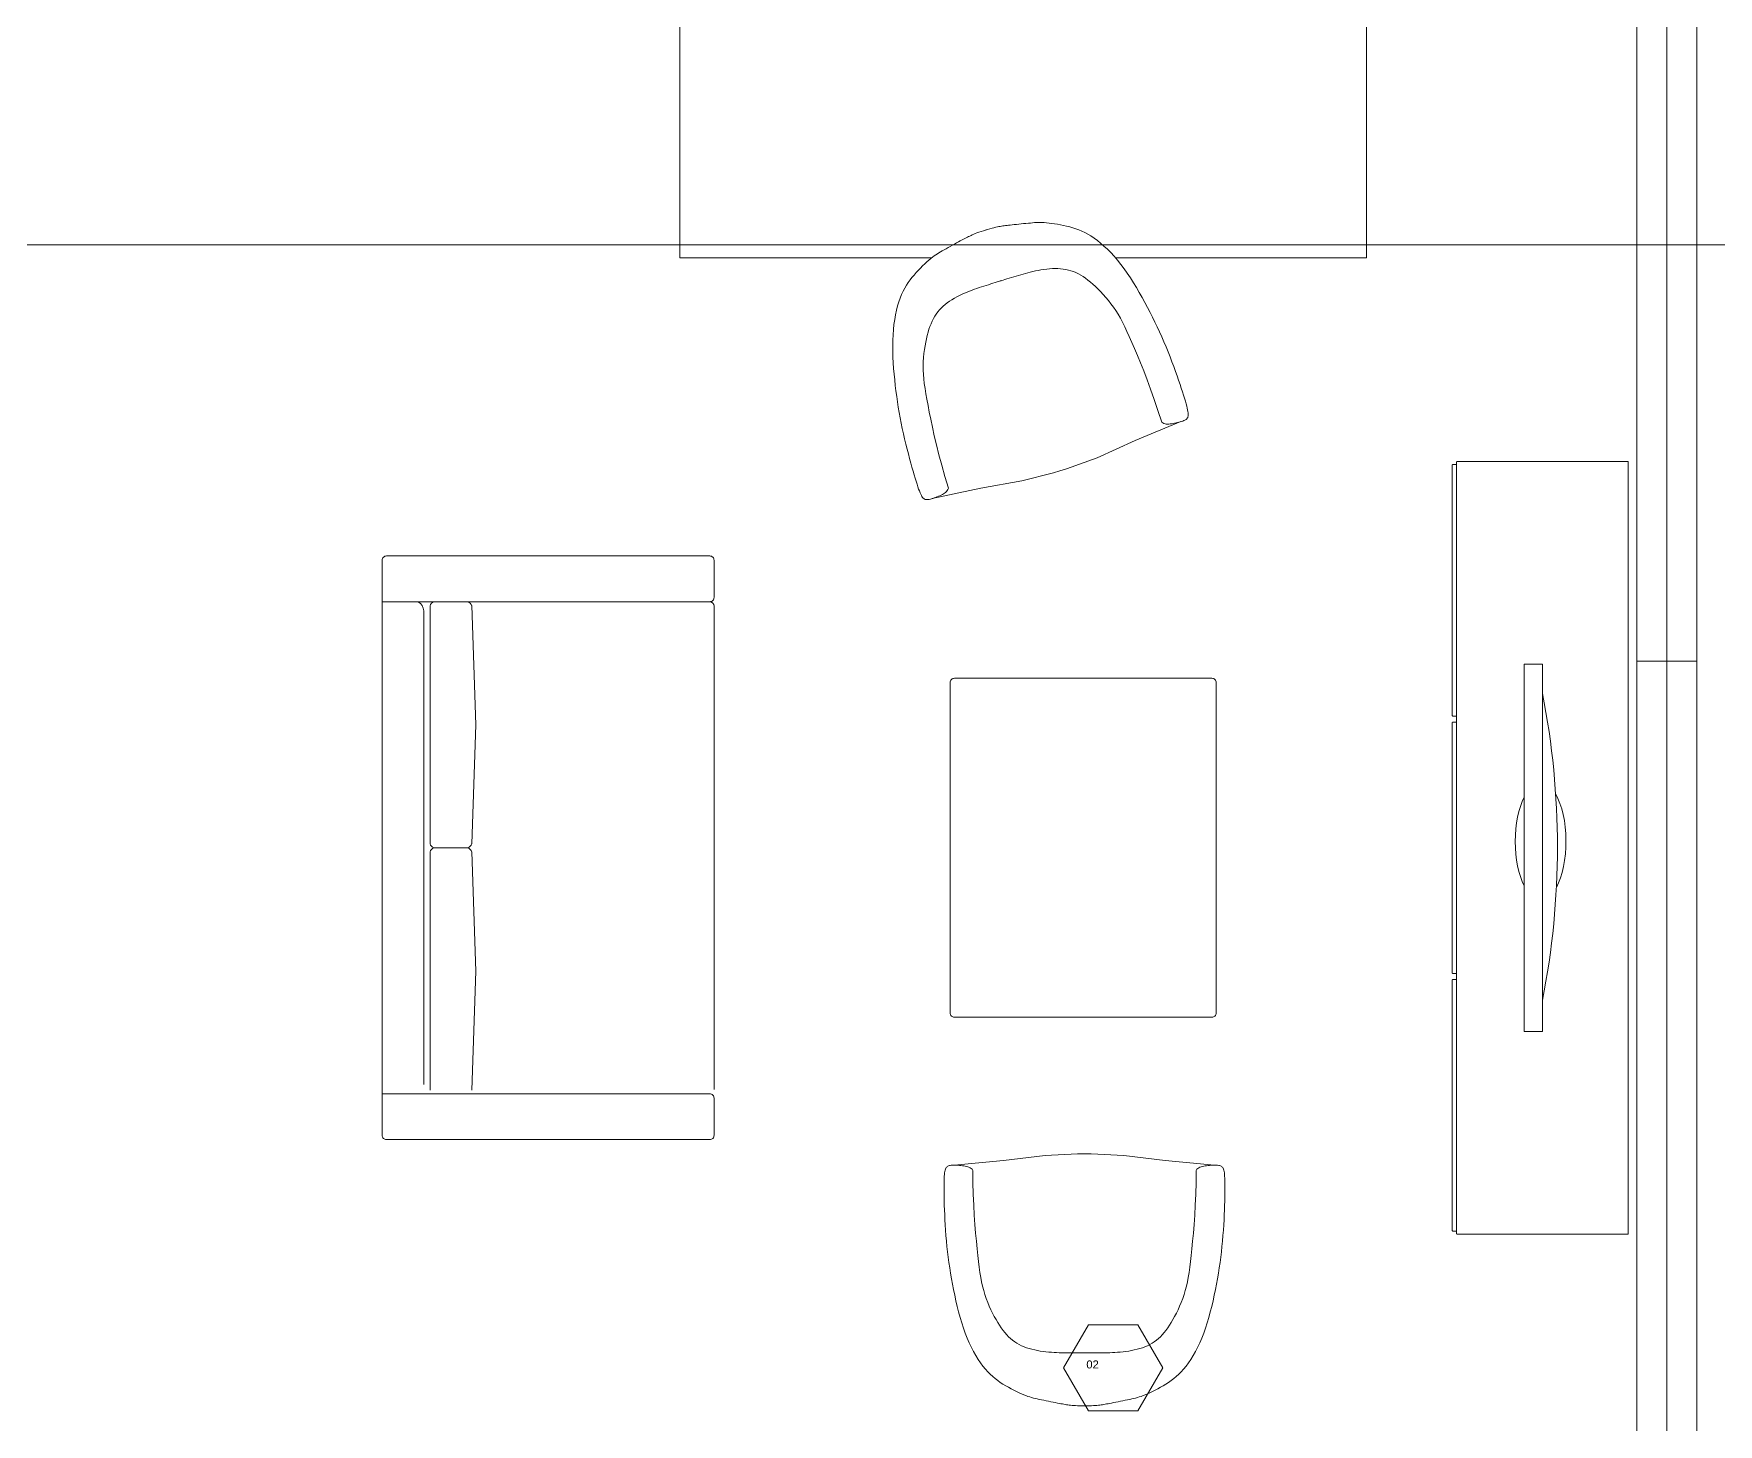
# Model space of a CAD drawing. Header units: centimetres. Extents: x -16179 to 12840, y -10704 to 3856.
# Drawn here: x 1014.7 to 1407.2, y -8643.9 to -8319.9 of the extents above; entities that cross this region are included whole.
import ezdxf

# ---------------------------------------------------------------- set-up
doc = ezdxf.new("R2010")
doc.units = ezdxf.units.CM
doc.header["$MEASUREMENT"] = 0
for name, color, linetype, lineweight in [('AA - linee quote_Num_Penna__3_Num_Penna__3_Num_Penna__3_Num_Penna__3_Num_Penna__3_Num_Penna__3_Num_Penna__3_Num_Penna__3_Num_Penna__3_Num_Penna__3', 3, 'Continuous', 18), ('AA - pareti sezionate_Num_Penna__7_Num_Penna__7_Num_Penna__7_Num_Penna__7_Num_Penna__7_Num_Penna__7_Num_Penna__7_Num_Penna__7_Num_Penna__7_Num_Penna__7', 7, 'Continuous', 18), ('AA- arredo_Num_Penna__251_Num_Penna__251_Num_Penna__251_Num_Penna__251_Num_Penna__251_Num_Penna__251_Num_Penna__251_Num_Penna__251_Num_Penna__251_Num_Penna__251', 251, 'Continuous', 18), ('AA- arredo_Num_Penna__252_Num_Penna__252_Num_Penna__252_Num_Penna__252_Num_Penna__252_Num_Penna__252_Num_Penna__252_Num_Penna__252_Num_Penna__252_Num_Penna__252', 252, 'Continuous', 18), ('AA- arredo_Num_Penna__7_Num_Penna__7_Num_Penna__7_Num_Penna__7_Num_Penna__7_Num_Penna__7_Num_Penna__7_Num_Penna__7_Num_Penna__7_Num_Penna__7', 7, 'Continuous', 18), ('AA- arredo_Num_Penna__8_Num_Penna__8_Num_Penna__8_Num_Penna__8_Num_Penna__8_Num_Penna__8_Num_Penna__8_Num_Penna__8_Num_Penna__8_Num_Penna__8', 8, 'Continuous', 18)]:
    doc.layers.add(name, color=color, linetype=linetype, lineweight=lineweight)
doc.styles.add('GENERATED_STYLE_1', font='Arial.ttf')

msp = doc.modelspace()

# ---------------------------------------------------------------- linework, layer by layer
at = {"layer": 'AA - linee quote_Num_Penna__3_Num_Penna__3_Num_Penna__3_Num_Penna__3_Num_Penna__3_Num_Penna__3_Num_Penna__3_Num_Penna__3_Num_Penna__3_Num_Penna__3', "color": 3, "linetype": 'Continuous', "lineweight": 18}
for p, q in [((1395.19, -8831.08), (1395.19, -7584.08)), ((325.19, -8369.08), (1572.19, -8369.08))]:
    msp.add_line(p, q, dxfattribs=at)
at = {"layer": 'AA - linee quote_Num_Penna__3_Num_Penna__3_Num_Penna__3_Num_Penna__3_Num_Penna__3_Num_Penna__3_Num_Penna__3_Num_Penna__3_Num_Penna__3_Num_Penna__3', "color": 3, "linetype": 'Continuous', "lineweight": 18, "flags": 128}
msp.add_lwpolyline([(1277.74, -8630.75), (1271.96, -8620.75), (1260.42, -8620.75), (1254.64, -8630.75), (1260.42, -8640.75), (1271.96, -8640.75)], close=True, dxfattribs=at)
at = {"layer": 'AA - pareti sezionate_Num_Penna__7_Num_Penna__7_Num_Penna__7_Num_Penna__7_Num_Penna__7_Num_Penna__7_Num_Penna__7_Num_Penna__7_Num_Penna__7_Num_Penna__7', "color": 7, "linetype": 'Continuous', "lineweight": 18}
for p, q in [((1388.19, -8647.08), (1388.19, -8286.08)), ((1402.19, -8466.08), (1388.19, -8466.08))]:
    msp.add_line(p, q, dxfattribs=at)
at = {"layer": 'AA - pareti sezionate_Num_Penna__7_Num_Penna__7_Num_Penna__7_Num_Penna__7_Num_Penna__7_Num_Penna__7_Num_Penna__7_Num_Penna__7_Num_Penna__7_Num_Penna__7', "color": 7, "linetype": 'Continuous', "lineweight": 18, "flags": 128}
msp.add_lwpolyline([(1402.19, -8286.08), (1402.19, -8661.08), (1306.19, -8661.08), (1306.19, -8647.08), (1388.19, -8647.08)], dxfattribs=at)
at = {"layer": 'AA- arredo_Num_Penna__251_Num_Penna__251_Num_Penna__251_Num_Penna__251_Num_Penna__251_Num_Penna__251_Num_Penna__251_Num_Penna__251_Num_Penna__251_Num_Penna__251', "color": 251, "linetype": 'Continuous', "lineweight": 18}
for p, q in [((1345.2, -8420.35), (1345.19, -8420.35)), ((1345.19, -8420.35), (1345.19, -8420.35)), ((1345.19, -8420.35), (1345.19, -8420.36)), ((1345.19, -8420.36), (1345.19, -8420.36)), ((1345.19, -8420.36), (1345.19, -8420.37)), ((1345.19, -8420.37), (1345.19, -8420.37)), ((1345.19, -8420.37), (1345.19, -8420.37)), ((1345.19, -8420.37), (1345.19, -8420.38)), ((1345.19, -8420.38), (1345.19, -8420.38)), ((1345.19, -8420.38), (1345.19, -8478.78)), ((1345.21, -8420.33), (1345.2, -8420.33)), ((1345.2, -8420.33), (1345.2, -8420.33)), ((1345.2, -8420.33), (1345.2, -8420.34)), ((1345.2, -8420.34), (1345.2, -8420.34)), ((1345.2, -8420.34), (1345.2, -8420.34)), ((1345.2, -8420.34), (1345.2, -8420.35)), ((1345.22, -8420.31), (1345.21, -8420.32)), ((1345.21, -8420.32), (1345.21, -8420.32)), ((1345.21, -8420.32), (1345.21, -8420.32)), ((1345.21, -8420.32), (1345.21, -8420.33)), ((1345.23, -8420.3), (1345.22, -8420.3)), ((1345.22, -8420.3), (1345.22, -8420.31)), ((1345.22, -8420.31), (1345.22, -8420.31)), ((1345.22, -8420.31), (1345.22, -8420.31)), ((1345.24, -8420.29), (1345.23, -8420.3)), ((1345.23, -8420.3), (1345.23, -8420.3)), ((1345.23, -8420.3), (1345.23, -8420.3)), ((1345.25, -8420.29), (1345.24, -8420.29)), ((1345.24, -8420.29), (1345.24, -8420.29)), ((1345.24, -8420.29), (1345.24, -8420.29)), ((1345.26, -8420.28), (1345.25, -8420.29)), ((1345.25, -8420.29), (1345.25, -8420.29)), ((1345.25, -8420.29), (1345.25, -8420.29)), ((1345.27, -8420.28), (1345.26, -8420.28)), ((1345.26, -8420.28), (1345.26, -8420.28)), ((1345.28, -8420.28), (1345.27, -8420.28)), ((1345.27, -8420.28), (1345.27, -8420.28)), ((1345.27, -8420.28), (1345.27, -8420.28)), ((1345.29, -8420.28), (1345.28, -8420.28)), ((1345.28, -8420.28), (1345.28, -8420.28)), ((1345.29, -8420.28), (1345.29, -8420.28)), ((1346.09, -8420.28), (1345.29, -8420.28)), ((1346.1, -8420.28), (1346.09, -8420.28)), ((1346.09, -8420.28), (1346.09, -8420.28)), ((1346.11, -8420.28), (1346.1, -8420.28)), ((1346.1, -8420.28), (1346.1, -8420.28)), ((1346.1, -8420.28), (1346.1, -8420.28)), ((1346.12, -8420.28), (1346.11, -8420.28)), ((1346.11, -8420.28), (1346.11, -8420.28)), ((1346.11, -8420.28), (1346.11, -8420.28)), ((1346.13, -8420.29), (1346.12, -8420.28)), ((1346.12, -8420.28), (1346.12, -8420.28)), ((1346.14, -8420.29), (1346.13, -8420.29)), ((1346.13, -8420.29), (1346.13, -8420.29)), ((1346.13, -8420.29), (1346.13, -8420.29)), ((1346.14, -8420.3), (1346.14, -8420.29)), ((1346.14, -8420.29), (1346.14, -8420.29)), ((1346.15, -8420.3), (1346.14, -8420.3)), ((1346.16, -8420.3), (1346.15, -8420.3)), ((1346.15, -8420.3), (1346.15, -8420.3)), ((1346.15, -8420.3), (1346.15, -8420.3)), ((1346.16, -8420.31), (1346.16, -8420.3)), ((1346.17, -8420.31), (1346.16, -8420.31)), ((1346.16, -8420.31), (1346.16, -8420.31)), ((1346.17, -8420.32), (1346.17, -8420.31)), ((1346.17, -8420.33), (1346.17, -8420.32)), ((1346.17, -8420.32), (1346.17, -8420.32)), ((1346.17, -8420.32), (1346.17, -8420.32)), ((1346.18, -8420.33), (1346.17, -8420.33)), ((1346.18, -8420.34), (1346.18, -8420.33)), ((1346.18, -8420.33), (1346.18, -8420.33)), ((1346.18, -8420.35), (1346.18, -8420.34)), ((1346.18, -8420.34), (1346.18, -8420.34)), ((1346.18, -8420.34), (1346.18, -8420.34)), ((1346.19, -8420.35), (1346.18, -8420.35)), ((1346.2, -8419.65), (1346.19, -8419.65)), ((1346.19, -8419.65), (1346.19, -8419.65)), ((1346.19, -8419.65), (1346.19, -8419.66)), ((1346.19, -8419.66), (1346.19, -8419.66)), ((1346.19, -8419.66), (1346.19, -8419.67)), ((1346.19, -8419.67), (1346.19, -8419.67)), ((1346.19, -8419.67), (1346.19, -8419.67)), ((1346.19, -8419.67), (1346.19, -8419.68)), ((1346.19, -8419.68), (1346.19, -8599.48)), ((1346.19, -8419.68), (1346.19, -8419.68)), ((1346.19, -8420.36), (1346.19, -8420.35)), ((1346.19, -8420.37), (1346.19, -8420.36)), ((1346.19, -8420.36), (1346.19, -8420.36)), ((1346.19, -8420.36), (1346.19, -8420.36)), ((1346.19, -8420.38), (1346.19, -8420.37)), ((1346.19, -8420.37), (1346.19, -8420.37)), ((1346.21, -8419.63), (1346.2, -8419.63)), ((1346.2, -8419.63), (1346.2, -8419.63)), ((1346.2, -8419.63), (1346.2, -8419.64)), ((1346.2, -8419.64), (1346.2, -8419.64)), ((1346.2, -8419.64), (1346.2, -8419.64)), ((1346.2, -8419.64), (1346.2, -8419.65)), ((1346.22, -8419.61), (1346.21, -8419.62)), ((1346.21, -8419.62), (1346.21, -8419.62)), ((1346.21, -8419.62), (1346.21, -8419.62)), ((1346.21, -8419.62), (1346.21, -8419.63)), ((1346.23, -8419.6), (1346.22, -8419.6)), ((1346.22, -8419.6), (1346.22, -8419.61)), ((1346.22, -8419.61), (1346.22, -8419.61)), ((1346.22, -8419.61), (1346.22, -8419.61)), ((1346.24, -8419.59), (1346.23, -8419.6)), ((1346.23, -8419.6), (1346.23, -8419.6)), ((1346.23, -8419.6), (1346.23, -8419.6)), ((1346.25, -8419.59), (1346.24, -8419.59)), ((1346.24, -8419.59), (1346.24, -8419.59)), ((1346.24, -8419.59), (1346.24, -8419.59)), ((1346.26, -8419.59), (1346.25, -8419.59)), ((1346.25, -8419.59), (1346.25, -8419.59)), ((1346.27, -8419.58), (1346.26, -8419.58)), ((1346.26, -8419.58), (1346.26, -8419.58)), ((1346.26, -8419.58), (1346.26, -8419.59)), ((1346.28, -8419.58), (1346.27, -8419.58)), ((1346.27, -8419.58), (1346.27, -8419.58)), ((1346.27, -8419.58), (1346.27, -8419.58)), ((1346.29, -8419.58), (1346.28, -8419.58)), ((1346.28, -8419.58), (1346.28, -8419.58)), ((1386.09, -8419.58), (1346.29, -8419.58)), ((1346.29, -8419.58), (1346.29, -8419.58)), ((1386.1, -8419.58), (1386.09, -8419.58)), ((1386.09, -8419.58), (1386.09, -8419.58)), ((1386.11, -8419.58), (1386.1, -8419.58)), ((1386.1, -8419.58), (1386.1, -8419.58)), ((1386.1, -8419.58), (1386.1, -8419.58)), ((1386.12, -8419.58), (1386.11, -8419.58)), ((1386.11, -8419.58), (1386.11, -8419.58)), ((1386.13, -8419.59), (1386.12, -8419.58)), ((1386.12, -8419.58), (1386.12, -8419.58)), ((1386.12, -8419.58), (1386.12, -8419.58)), ((1386.14, -8419.59), (1386.13, -8419.59)), ((1386.13, -8419.59), (1386.13, -8419.59)), ((1386.13, -8419.59), (1386.13, -8419.59)), ((1386.14, -8419.6), (1386.14, -8419.59)), ((1386.14, -8419.59), (1386.14, -8419.59)), ((1386.15, -8419.6), (1386.14, -8419.6)), ((1386.16, -8419.6), (1386.15, -8419.6)), ((1386.15, -8419.6), (1386.15, -8419.6)), ((1386.15, -8419.6), (1386.15, -8419.6)), ((1386.16, -8419.61), (1386.16, -8419.6)), ((1386.17, -8419.61), (1386.16, -8419.61)), ((1386.16, -8419.61), (1386.16, -8419.61)), ((1386.17, -8419.62), (1386.17, -8419.61)), ((1386.18, -8419.63), (1386.17, -8419.62)), ((1386.17, -8419.62), (1386.17, -8419.62)), ((1386.17, -8419.62), (1386.17, -8419.62)), ((1386.18, -8419.64), (1386.18, -8419.63)), ((1386.18, -8419.63), (1386.18, -8419.63)), ((1386.18, -8419.63), (1386.18, -8419.63)), ((1386.19, -8419.65), (1386.18, -8419.64)), ((1386.18, -8419.64), (1386.18, -8419.64)), ((1386.18, -8419.64), (1386.18, -8419.64)), ((1386.19, -8419.66), (1386.19, -8419.65)), ((1386.19, -8419.65), (1386.19, -8419.65)), ((1386.19, -8419.67), (1386.19, -8419.66)), ((1386.19, -8419.66), (1386.19, -8419.66)), ((1386.19, -8419.66), (1386.19, -8419.66)), ((1386.19, -8419.68), (1386.19, -8419.67)), ((1386.19, -8419.67), (1386.19, -8419.67)), ((1386.19, -8599.48), (1386.19, -8419.68)), ((1386.19, -8419.68), (1386.19, -8419.68)), ((1173.19, -8565.91), (1173.19, -8453.25)), ((1105.55, -8564.77), (1105.55, -8454.39)), ((1345.2, -8480.35), (1345.19, -8480.35)), ((1345.19, -8480.35), (1345.19, -8480.35)), ((1345.19, -8480.35), (1345.19, -8480.36)), ((1345.19, -8480.36), (1345.19, -8480.36)), ((1345.19, -8480.36), (1345.19, -8480.37)), ((1345.19, -8480.37), (1345.19, -8480.37)), ((1345.19, -8480.37), (1345.19, -8480.37)), ((1345.19, -8480.37), (1345.19, -8480.38)), ((1345.19, -8480.38), (1345.19, -8480.38)), ((1345.19, -8480.38), (1345.19, -8538.78)), ((1345.21, -8480.33), (1345.2, -8480.33)), ((1345.2, -8480.33), (1345.2, -8480.33)), ((1345.2, -8480.33), (1345.2, -8480.34)), ((1345.2, -8480.34), (1345.2, -8480.34)), ((1345.2, -8480.34), (1345.2, -8480.34)), ((1345.2, -8480.34), (1345.2, -8480.35)), ((1345.22, -8480.31), (1345.21, -8480.32)), ((1345.21, -8480.32), (1345.21, -8480.32)), ((1345.21, -8480.32), (1345.21, -8480.32)), ((1345.21, -8480.32), (1345.21, -8480.33)), ((1345.23, -8480.3), (1345.22, -8480.3)), ((1345.22, -8480.3), (1345.22, -8480.31)), ((1345.22, -8480.31), (1345.22, -8480.31)), ((1345.22, -8480.31), (1345.22, -8480.31)), ((1345.24, -8480.29), (1345.23, -8480.3)), ((1345.23, -8480.3), (1345.23, -8480.3)), ((1345.23, -8480.3), (1345.23, -8480.3)), ((1345.25, -8480.29), (1345.24, -8480.29)), ((1345.24, -8480.29), (1345.24, -8480.29)), ((1345.24, -8480.29), (1345.24, -8480.29)), ((1345.26, -8480.28), (1345.25, -8480.29)), ((1345.25, -8480.29), (1345.25, -8480.29)), ((1345.25, -8480.29), (1345.25, -8480.29)), ((1345.27, -8480.28), (1345.26, -8480.28)), ((1345.26, -8480.28), (1345.26, -8480.28)), ((1345.28, -8480.28), (1345.27, -8480.28)), ((1345.27, -8480.28), (1345.27, -8480.28)), ((1345.27, -8480.28), (1345.27, -8480.28)), ((1345.29, -8480.28), (1345.28, -8480.28)), ((1345.28, -8480.28), (1345.28, -8480.28)), ((1346.09, -8478.88), (1345.29, -8478.88)), ((1345.29, -8480.28), (1345.29, -8480.28)), ((1345.29, -8480.28), (1346.09, -8480.28)), ((1346.1, -8480.28), (1346.09, -8480.28)), ((1346.09, -8480.28), (1346.09, -8480.28)), ((1346.11, -8480.28), (1346.1, -8480.28)), ((1346.1, -8480.28), (1346.1, -8480.28)), ((1346.1, -8480.28), (1346.1, -8480.28)), ((1346.12, -8480.28), (1346.11, -8480.28)), ((1346.11, -8480.28), (1346.11, -8480.28)), ((1346.11, -8480.28), (1346.11, -8480.28)), ((1346.13, -8480.29), (1346.12, -8480.28)), ((1346.12, -8480.28), (1346.12, -8480.28)), ((1346.14, -8480.29), (1346.13, -8480.29)), ((1346.13, -8480.29), (1346.13, -8480.29)), ((1346.13, -8480.29), (1346.13, -8480.29)), ((1346.14, -8480.3), (1346.14, -8480.29)), ((1346.14, -8480.29), (1346.14, -8480.29)), ((1346.15, -8480.3), (1346.14, -8480.3)), ((1346.16, -8480.3), (1346.15, -8480.3)), ((1346.15, -8480.3), (1346.15, -8480.3)), ((1346.15, -8480.3), (1346.15, -8480.3)), ((1346.16, -8480.31), (1346.16, -8480.3)), ((1346.17, -8480.31), (1346.16, -8480.31)), ((1346.16, -8480.31), (1346.16, -8480.31)), ((1346.17, -8480.32), (1346.17, -8480.31)), ((1346.17, -8480.33), (1346.17, -8480.32)), ((1346.17, -8480.32), (1346.17, -8480.32)), ((1346.17, -8480.32), (1346.17, -8480.32)), ((1346.18, -8480.33), (1346.17, -8480.33)), ((1346.18, -8480.34), (1346.18, -8480.33)), ((1346.18, -8480.33), (1346.18, -8480.33)), ((1346.18, -8480.35), (1346.18, -8480.34)), ((1346.18, -8480.34), (1346.18, -8480.34)), ((1346.18, -8480.34), (1346.18, -8480.34)), ((1346.19, -8480.35), (1346.18, -8480.35)), ((1346.19, -8480.36), (1346.19, -8480.35)), ((1346.19, -8480.37), (1346.19, -8480.36)), ((1346.19, -8480.36), (1346.19, -8480.36)), ((1346.19, -8480.36), (1346.19, -8480.36)), ((1346.19, -8480.38), (1346.19, -8480.37)), ((1346.19, -8480.37), (1346.19, -8480.37)), ((1346.19, -8480.38), (1346.19, -8480.38)), ((1346.09, -8538.88), (1345.29, -8538.88)), ((1345.2, -8540.35), (1345.19, -8540.35)), ((1345.19, -8540.35), (1345.19, -8540.35)), ((1345.19, -8540.35), (1345.19, -8540.36)), ((1345.19, -8540.36), (1345.19, -8540.36)), ((1345.19, -8540.36), (1345.19, -8540.37)), ((1345.19, -8540.37), (1345.19, -8540.37)), ((1345.19, -8540.37), (1345.19, -8540.37)), ((1345.19, -8540.37), (1345.19, -8540.38)), ((1345.19, -8540.38), (1345.19, -8540.38)), ((1345.19, -8540.38), (1345.19, -8598.78)), ((1345.21, -8540.33), (1345.2, -8540.33)), ((1345.2, -8540.33), (1345.2, -8540.33)), ((1345.2, -8540.33), (1345.2, -8540.34)), ((1345.2, -8540.34), (1345.2, -8540.34)), ((1345.2, -8540.34), (1345.2, -8540.34)), ((1345.2, -8540.34), (1345.2, -8540.35)), ((1345.22, -8540.31), (1345.21, -8540.32)), ((1345.21, -8540.32), (1345.21, -8540.32)), ((1345.21, -8540.32), (1345.21, -8540.32)), ((1345.21, -8540.32), (1345.21, -8540.33)), ((1345.23, -8540.3), (1345.22, -8540.3)), ((1345.22, -8540.3), (1345.22, -8540.31)), ((1345.22, -8540.31), (1345.22, -8540.31)), ((1345.22, -8540.31), (1345.22, -8540.31)), ((1345.24, -8540.29), (1345.23, -8540.3)), ((1345.23, -8540.3), (1345.23, -8540.3)), ((1345.23, -8540.3), (1345.23, -8540.3)), ((1345.25, -8540.29), (1345.24, -8540.29)), ((1345.24, -8540.29), (1345.24, -8540.29)), ((1345.24, -8540.29), (1345.24, -8540.29)), ((1345.26, -8540.28), (1345.25, -8540.29)), ((1345.25, -8540.29), (1345.25, -8540.29)), ((1345.25, -8540.29), (1345.25, -8540.29)), ((1345.27, -8540.28), (1345.26, -8540.28)), ((1345.26, -8540.28), (1345.26, -8540.28)), ((1345.28, -8540.28), (1345.27, -8540.28)), ((1345.27, -8540.28), (1345.27, -8540.28)), ((1345.27, -8540.28), (1345.27, -8540.28)), ((1345.29, -8540.28), (1345.28, -8540.28)), ((1345.28, -8540.28), (1345.28, -8540.28)), ((1345.29, -8540.28), (1345.29, -8540.28)), ((1345.29, -8540.28), (1346.09, -8540.28)), ((1346.1, -8540.28), (1346.09, -8540.28)), ((1346.09, -8540.28), (1346.09, -8540.28)), ((1346.11, -8540.28), (1346.1, -8540.28)), ((1346.1, -8540.28), (1346.1, -8540.28)), ((1346.1, -8540.28), (1346.1, -8540.28)), ((1346.12, -8540.28), (1346.11, -8540.28)), ((1346.11, -8540.28), (1346.11, -8540.28)), ((1346.11, -8540.28), (1346.11, -8540.28)), ((1346.13, -8540.29), (1346.12, -8540.28)), ((1346.12, -8540.28), (1346.12, -8540.28)), ((1346.14, -8540.29), (1346.13, -8540.29)), ((1346.13, -8540.29), (1346.13, -8540.29)), ((1346.13, -8540.29), (1346.13, -8540.29)), ((1346.14, -8540.3), (1346.14, -8540.29)), ((1346.14, -8540.29), (1346.14, -8540.29)), ((1346.15, -8540.3), (1346.14, -8540.3)), ((1346.16, -8540.3), (1346.15, -8540.3)), ((1346.15, -8540.3), (1346.15, -8540.3)), ((1346.15, -8540.3), (1346.15, -8540.3)), ((1346.16, -8540.31), (1346.16, -8540.3)), ((1346.17, -8540.31), (1346.16, -8540.31)), ((1346.16, -8540.31), (1346.16, -8540.31)), ((1346.17, -8540.32), (1346.17, -8540.31)), ((1346.17, -8540.33), (1346.17, -8540.32)), ((1346.17, -8540.32), (1346.17, -8540.32)), ((1346.17, -8540.32), (1346.17, -8540.32)), ((1346.18, -8540.33), (1346.17, -8540.33)), ((1346.18, -8540.34), (1346.18, -8540.33)), ((1346.18, -8540.33), (1346.18, -8540.33)), ((1346.18, -8540.35), (1346.18, -8540.34)), ((1346.18, -8540.34), (1346.18, -8540.34)), ((1346.18, -8540.34), (1346.18, -8540.34)), ((1346.19, -8540.35), (1346.18, -8540.35)), ((1346.19, -8540.36), (1346.19, -8540.35)), ((1346.19, -8540.37), (1346.19, -8540.36)), ((1346.19, -8540.36), (1346.19, -8540.36)), ((1346.19, -8540.36), (1346.19, -8540.36)), ((1346.19, -8540.38), (1346.19, -8540.37)), ((1346.19, -8540.37), (1346.19, -8540.37)), ((1346.19, -8540.38), (1346.19, -8540.38)), ((1346.09, -8598.88), (1345.29, -8598.88)), ((1346.19, -8599.48), (1346.19, -8599.48)), ((1346.19, -8599.48), (1346.19, -8599.49)), ((1346.19, -8599.49), (1346.19, -8599.49)), ((1346.19, -8599.49), (1346.19, -8599.5)), ((1346.19, -8599.5), (1346.19, -8599.5)), ((1346.19, -8599.5), (1346.19, -8599.5)), ((1346.19, -8599.5), (1346.19, -8599.51)), ((1346.19, -8599.51), (1346.2, -8599.51)), ((1346.2, -8599.51), (1346.2, -8599.51)), ((1346.2, -8599.51), (1346.2, -8599.52)), ((1346.2, -8599.52), (1346.2, -8599.52)), ((1346.2, -8599.52), (1346.2, -8599.53)), ((1346.2, -8599.53), (1346.2, -8599.53)), ((1346.2, -8599.53), (1346.21, -8599.53)), ((1346.21, -8599.53), (1346.21, -8599.54)), ((1346.21, -8599.54), (1346.21, -8599.54)), ((1346.21, -8599.54), (1346.21, -8599.54)), ((1346.21, -8599.54), (1346.22, -8599.55)), ((1346.22, -8599.55), (1346.22, -8599.55)), ((1346.22, -8599.55), (1346.22, -8599.55)), ((1346.22, -8599.55), (1346.22, -8599.55)), ((1346.22, -8599.55), (1346.23, -8599.56)), ((1346.23, -8599.56), (1346.23, -8599.56)), ((1346.23, -8599.56), (1346.23, -8599.56)), ((1346.23, -8599.56), (1346.24, -8599.56)), ((1346.24, -8599.56), (1346.24, -8599.57)), ((1346.24, -8599.57), (1346.24, -8599.57)), ((1346.24, -8599.57), (1346.25, -8599.57)), ((1346.25, -8599.57), (1346.25, -8599.57)), ((1346.25, -8599.57), (1346.25, -8599.57)), ((1346.25, -8599.57), (1346.26, -8599.57)), ((1346.26, -8599.57), (1346.26, -8599.58)), ((1346.26, -8599.58), (1346.27, -8599.58)), ((1346.27, -8599.58), (1346.27, -8599.58)), ((1346.27, -8599.58), (1346.27, -8599.58)), ((1346.27, -8599.58), (1346.28, -8599.58)), ((1346.28, -8599.58), (1346.28, -8599.58)), ((1346.28, -8599.58), (1346.29, -8599.58)), ((1346.29, -8599.58), (1386.09, -8599.58)), ((1346.29, -8599.58), (1346.29, -8599.58)), ((1346.29, -8599.58), (1346.29, -8599.58)), ((1386.09, -8599.58), (1386.09, -8599.58)), ((1386.09, -8599.58), (1386.1, -8599.58)), ((1386.1, -8599.58), (1386.1, -8599.58)), ((1386.1, -8599.58), (1386.11, -8599.58)), ((1386.11, -8599.58), (1386.11, -8599.58)), ((1386.11, -8599.58), (1386.11, -8599.58)), ((1386.11, -8599.58), (1386.12, -8599.58)), ((1386.12, -8599.58), (1386.12, -8599.57)), ((1386.12, -8599.57), (1386.13, -8599.57)), ((1386.13, -8599.57), (1386.13, -8599.57)), ((1386.13, -8599.57), (1386.13, -8599.57)), ((1386.13, -8599.57), (1386.14, -8599.57)), ((1386.14, -8599.57), (1386.14, -8599.56)), ((1386.14, -8599.56), (1386.15, -8599.56)), ((1386.14, -8599.57), (1386.14, -8599.57)), ((1386.15, -8599.56), (1386.16, -8599.55)), ((1386.15, -8599.56), (1386.15, -8599.56)), ((1386.15, -8599.56), (1386.15, -8599.56)), ((1386.16, -8599.55), (1386.17, -8599.54)), ((1386.16, -8599.55), (1386.16, -8599.55)), ((1386.16, -8599.55), (1386.16, -8599.55)), ((1386.16, -8599.55), (1386.16, -8599.55)), ((1386.17, -8599.54), (1386.17, -8599.53)), ((1386.17, -8599.53), (1386.18, -8599.53)), ((1386.17, -8599.54), (1386.17, -8599.54)), ((1386.17, -8599.54), (1386.17, -8599.54)), ((1386.18, -8599.52), (1386.18, -8599.51)), ((1386.18, -8599.51), (1386.19, -8599.51)), ((1386.18, -8599.53), (1386.18, -8599.52)), ((1386.18, -8599.52), (1386.18, -8599.52)), ((1386.18, -8599.52), (1386.18, -8599.52)), ((1386.18, -8599.53), (1386.18, -8599.53)), ((1386.19, -8599.49), (1386.19, -8599.48)), ((1386.19, -8599.48), (1386.19, -8599.48)), ((1386.19, -8599.48), (1386.19, -8599.48)), ((1386.19, -8599.5), (1386.19, -8599.49)), ((1386.19, -8599.49), (1386.19, -8599.49)), ((1386.19, -8599.51), (1386.19, -8599.5)), ((1386.19, -8599.5), (1386.19, -8599.5)), ((1386.19, -8599.5), (1386.19, -8599.5))]:
    msp.add_line(p, q, dxfattribs=at)
at = {"layer": 'AA- arredo_Num_Penna__251_Num_Penna__251_Num_Penna__251_Num_Penna__251_Num_Penna__251_Num_Penna__251_Num_Penna__251_Num_Penna__251_Num_Penna__251_Num_Penna__251', "color": 251, "linetype": 'Continuous', "lineweight": 18, "flags": 128}
for points in [[(1236.59, -8365.6), (1235.96, -8365.8), (1235.39, -8365.98), (1234.89, -8366.16), (1234.45, -8366.32), (1234.05, -8366.48), (1233.69, -8366.63), (1233.36, -8366.77), (1233.06, -8366.9), (1232.77, -8367.04), (1232.49, -8367.17), (1232.21, -8367.3), (1231.92, -8367.45), (1231.63, -8367.6), (1231.31, -8367.77), (1230.96, -8367.95), (1230.57, -8368.16), (1230.15, -8368.39), (1229.69, -8368.64), (1229.21, -8368.9), (1228.72, -8369.17), (1228.22, -8369.44), (1227.72, -8369.71), (1227.25, -8369.98), (1226.79, -8370.23), (1226.37, -8370.47), (1225.97, -8370.7), (1225.6, -8370.93), (1225.23, -8371.16), (1224.86, -8371.41), (1224.49, -8371.67), (1224.1, -8371.97), (1223.69, -8372.3), (1223.24, -8372.67), (1222.77, -8373.08), (1222.29, -8373.53), (1221.79, -8374.01), (1221.28, -8374.51), (1220.77, -8375.03), (1220.27, -8375.57), (1219.78, -8376.13), (1219.31, -8376.69), (1218.85, -8377.27), (1218.42, -8377.88), (1218, -8378.51), (1217.61, -8379.18), (1217.24, -8379.9), (1216.88, -8380.66), (1216.55, -8381.48), (1216.24, -8382.37), (1215.96, -8383.31), (1215.7, -8384.32), (1215.47, -8385.37), (1215.28, -8386.48), (1215.11, -8387.63), (1214.98, -8388.83), (1214.89, -8390.06), (1214.84, -8391.32), (1214.82, -8392.61), (1214.83, -8393.92), (1214.88, -8395.25), (1214.95, -8396.58), (1215.04, -8397.91), (1215.15, -8399.24), (1215.28, -8400.55), (1215.42, -8401.85), (1215.58, -8403.13), (1215.74, -8404.4), (1215.93, -8405.65), (1216.12, -8406.9), (1216.33, -8408.14), (1216.56, -8409.38), (1216.8, -8410.62), (1217.05, -8411.86), (1217.32, -8413.1), (1217.6, -8414.32), (1217.89, -8415.52), (1218.17, -8416.69), (1218.46, -8417.82), (1218.75, -8418.91), (1219.03, -8419.95), (1219.3, -8420.92), (1219.56, -8421.83), (1219.8, -8422.68), (1220.04, -8423.47), (1220.27, -8424.19), (1220.48, -8424.85), (1220.68, -8425.45), (1220.86, -8425.98), (1221.03, -8426.44), (1221.19, -8426.84), (1221.34, -8427.19), (1221.49, -8427.48), (1221.63, -8427.73), (1221.77, -8427.93), (1221.91, -8428.09), (1222.05, -8428.22), (1222.2, -8428.32), (1222.36, -8428.4), (1222.52, -8428.44), (1222.7, -8428.46), (1222.9, -8428.46), (1223.11, -8428.44), (1223.34, -8428.39), (1223.6, -8428.33), (1223.88, -8428.25), (1224.17, -8428.16), (1224.48, -8428.06), (1224.8, -8427.94), (1225.13, -8427.81), (1225.45, -8427.68), (1225.77, -8427.54), (1226.08, -8427.4), (1226.38, -8427.26), (1226.66, -8427.1), (1226.92, -8426.94), (1227.15, -8426.76), (1227.36, -8426.56), (1227.53, -8426.33), (1227.68, -8426.07), (1227.78, -8425.77)], [(1236.24, -8365.71), (1236.87, -8365.51), (1237.44, -8365.35), (1237.95, -8365.21), (1238.41, -8365.1), (1238.83, -8365), (1239.21, -8364.92), (1239.56, -8364.85), (1239.89, -8364.79), (1240.2, -8364.74), (1240.51, -8364.69), (1240.81, -8364.64), (1241.13, -8364.6), (1241.46, -8364.56), (1241.82, -8364.52), (1242.21, -8364.47), (1242.65, -8364.43), (1243.13, -8364.37), (1243.64, -8364.32), (1244.19, -8364.26), (1244.75, -8364.21), (1245.31, -8364.15), (1245.87, -8364.1), (1246.42, -8364.05), (1246.94, -8364), (1247.42, -8363.96), (1247.88, -8363.92), (1248.32, -8363.9), (1248.75, -8363.88), (1249.19, -8363.88), (1249.65, -8363.89), (1250.14, -8363.91), (1250.67, -8363.95), (1251.25, -8364.01), (1251.86, -8364.08), (1252.52, -8364.18), (1253.2, -8364.29), (1253.9, -8364.42), (1254.62, -8364.56), (1255.34, -8364.72), (1256.06, -8364.9), (1256.77, -8365.1), (1257.47, -8365.33), (1258.17, -8365.58), (1258.87, -8365.87), (1259.57, -8366.2), (1260.28, -8366.58), (1261, -8367.01), (1261.74, -8367.5), (1262.5, -8368.06), (1263.26, -8368.68), (1264.04, -8369.36), (1264.83, -8370.1), (1265.62, -8370.91), (1266.4, -8371.76), (1267.18, -8372.67), (1267.96, -8373.64), (1268.71, -8374.65), (1269.46, -8375.71), (1270.18, -8376.8), (1270.9, -8377.91), (1271.59, -8379.05), (1272.27, -8380.21), (1272.92, -8381.37), (1273.56, -8382.52), (1274.18, -8383.67), (1274.77, -8384.82), (1275.35, -8385.96), (1275.91, -8387.1), (1276.45, -8388.23), (1276.98, -8389.38), (1277.5, -8390.53), (1278, -8391.69), (1278.49, -8392.86), (1278.96, -8394.03), (1279.42, -8395.19), (1279.86, -8396.34), (1280.29, -8397.47), (1280.69, -8398.57), (1281.07, -8399.63), (1281.42, -8400.64), (1281.75, -8401.6), (1282.05, -8402.5), (1282.33, -8403.34), (1282.58, -8404.12), (1282.8, -8404.85), (1283, -8405.51), (1283.17, -8406.11), (1283.31, -8406.65), (1283.43, -8407.13), (1283.53, -8407.56), (1283.6, -8407.93), (1283.65, -8408.25), (1283.67, -8408.53), (1283.67, -8408.78), (1283.65, -8408.99), (1283.6, -8409.18), (1283.54, -8409.35), (1283.45, -8409.5), (1283.33, -8409.63), (1283.2, -8409.75), (1283.03, -8409.86), (1282.85, -8409.96), (1282.63, -8410.05), (1282.38, -8410.15), (1282.11, -8410.24), (1281.82, -8410.33), (1281.5, -8410.42), (1281.17, -8410.5), (1280.83, -8410.58), (1280.49, -8410.65), (1280.14, -8410.72), (1279.81, -8410.78), (1279.48, -8410.83), (1279.16, -8410.86), (1278.86, -8410.87), (1278.56, -8410.85), (1278.28, -8410.8), (1278, -8410.71), (1277.74, -8410.58), (1277.48, -8410.39)], [(1277.48, -8410.39), (1276.61, -8407.66), (1275.75, -8405.11), (1274.91, -8402.74), (1274.09, -8400.53), (1273.29, -8398.48), (1272.53, -8396.59), (1271.81, -8394.85), (1271.14, -8393.26), (1270.52, -8391.81), (1269.94, -8390.48), (1269.39, -8389.27), (1268.87, -8388.16), (1268.36, -8387.13), (1267.85, -8386.17), (1267.33, -8385.27), (1266.8, -8384.42), (1266.25, -8383.59), (1265.67, -8382.8), (1265.08, -8382.04), (1264.47, -8381.32), (1263.86, -8380.63), (1263.25, -8379.98), (1262.64, -8379.36), (1262.04, -8378.78), (1261.45, -8378.25), (1260.88, -8377.75), (1260.31, -8377.29), (1259.74, -8376.87), (1259.19, -8376.49), (1258.63, -8376.14), (1258.07, -8375.84), (1257.5, -8375.56), (1256.93, -8375.33), (1256.35, -8375.13), (1255.76, -8374.96), (1255.16, -8374.83), (1254.56, -8374.73), (1253.94, -8374.66), (1253.31, -8374.62), (1252.67, -8374.61), (1252.01, -8374.63), (1251.35, -8374.67), (1250.69, -8374.74), (1250.02, -8374.82), (1249.36, -8374.92), (1248.71, -8375.04), (1248.08, -8375.17), (1247.46, -8375.3), (1246.87, -8375.44), (1246.29, -8375.59), (1245.73, -8375.74), (1245.18, -8375.89), (1244.64, -8376.05), (1244.11, -8376.21), (1243.57, -8376.37), (1243.03, -8376.54), (1242.48, -8376.71), (1241.95, -8376.87), (1241.44, -8377.02), (1240.97, -8377.17), (1240.57, -8377.29), (1240.24, -8377.4), (1240.01, -8377.47), (1239.89, -8377.51)], [(1227.78, -8425.77), (1226.96, -8423.03), (1226.23, -8420.44), (1225.58, -8418), (1225.01, -8415.71), (1224.51, -8413.57), (1224.07, -8411.58), (1223.69, -8409.74), (1223.34, -8408.05), (1223.04, -8406.5), (1222.77, -8405.08), (1222.53, -8403.77), (1222.34, -8402.55), (1222.18, -8401.42), (1222.06, -8400.34), (1221.97, -8399.31), (1221.93, -8398.3), (1221.92, -8397.31), (1221.95, -8396.33), (1222.01, -8395.37), (1222.1, -8394.43), (1222.22, -8393.51), (1222.35, -8392.63), (1222.51, -8391.78), (1222.68, -8390.96), (1222.86, -8390.19), (1223.05, -8389.45), (1223.26, -8388.75), (1223.49, -8388.09), (1223.74, -8387.46), (1224, -8386.86), (1224.29, -8386.29), (1224.61, -8385.74), (1224.94, -8385.23), (1225.31, -8384.73), (1225.7, -8384.26), (1226.12, -8383.82), (1226.56, -8383.39), (1227.04, -8382.98), (1227.53, -8382.6), (1228.06, -8382.22), (1228.61, -8381.87), (1229.18, -8381.53), (1229.76, -8381.21), (1230.36, -8380.91), (1230.96, -8380.62), (1231.56, -8380.35), (1232.16, -8380.09), (1232.74, -8379.86), (1233.31, -8379.64), (1233.87, -8379.43), (1234.42, -8379.24), (1234.96, -8379.06), (1235.49, -8378.88), (1236.03, -8378.71), (1236.56, -8378.54), (1237.1, -8378.37), (1237.64, -8378.2), (1238.18, -8378.03), (1238.69, -8377.88), (1239.15, -8377.73), (1239.56, -8377.61), (1239.88, -8377.51), (1240.12, -8377.44), (1240.24, -8377.41)], [(1281.96, -8410.28), (1271.3, -8414.69), (1262.42, -8418.68), (1255.29, -8421.27), (1253.77, -8421.76)], [(1224.02, -8428.21), (1235.31, -8425.82), (1244.89, -8424.1), (1252.24, -8422.22), (1253.77, -8421.76)], [(1172.2, -8441.58), (1096.87, -8441.58)], [(1116.73, -8453.16), (1117.73, -8480.93)], [(1116.73, -8508.69), (1117.73, -8480.93)], [(1116.73, -8510.52), (1117.73, -8538.29)], [(1116.73, -8566.05), (1117.73, -8538.29)], [(1229.17, -8583.53), (1240.66, -8582.47), (1250.32, -8581.29), (1257.9, -8580.91), (1259.5, -8580.9)], [(1289.82, -8583.53), (1278.33, -8582.47), (1268.67, -8581.29), (1261.09, -8580.91), (1259.5, -8580.9)], [(1259.68, -8639.63), (1259.02, -8639.63), (1258.42, -8639.61), (1257.9, -8639.59), (1257.42, -8639.57), (1256.99, -8639.54), (1256.61, -8639.51), (1256.25, -8639.47), (1255.92, -8639.43), (1255.61, -8639.39), (1255.3, -8639.34), (1254.99, -8639.29), (1254.68, -8639.24), (1254.35, -8639.18), (1253.99, -8639.12), (1253.6, -8639.04), (1253.18, -8638.96), (1252.7, -8638.87), (1252.19, -8638.77), (1251.66, -8638.66), (1251.11, -8638.55), (1250.55, -8638.43), (1250, -8638.32), (1249.46, -8638.21), (1248.95, -8638.1), (1248.48, -8638), (1248.03, -8637.89), (1247.6, -8637.79), (1247.18, -8637.67), (1246.76, -8637.55), (1246.32, -8637.4), (1245.86, -8637.24), (1245.37, -8637.04), (1244.84, -8636.82), (1244.27, -8636.56), (1243.67, -8636.28), (1243.05, -8635.97), (1242.42, -8635.64), (1241.78, -8635.29), (1241.14, -8634.92), (1240.51, -8634.54), (1239.89, -8634.14), (1239.28, -8633.72), (1238.69, -8633.27), (1238.11, -8632.79), (1237.53, -8632.26), (1236.97, -8631.69), (1236.4, -8631.07), (1235.84, -8630.38), (1235.29, -8629.62), (1234.74, -8628.8), (1234.19, -8627.92), (1233.66, -8626.98), (1233.15, -8625.98), (1232.65, -8624.93), (1232.17, -8623.83), (1231.72, -8622.68), (1231.3, -8621.49), (1230.9, -8620.26), (1230.53, -8619), (1230.18, -8617.72), (1229.85, -8616.43), (1229.55, -8615.13), (1229.26, -8613.83), (1228.99, -8612.53), (1228.75, -8611.25), (1228.51, -8609.98), (1228.3, -8608.72), (1228.1, -8607.47), (1227.92, -8606.22), (1227.75, -8604.97), (1227.6, -8603.72), (1227.46, -8602.47), (1227.34, -8601.21), (1227.23, -8599.95), (1227.14, -8598.7), (1227.06, -8597.47), (1226.99, -8596.26), (1226.93, -8595.1), (1226.88, -8593.97), (1226.84, -8592.9), (1226.81, -8591.89), (1226.79, -8590.94), (1226.77, -8590.06), (1226.77, -8589.23), (1226.77, -8588.48), (1226.77, -8587.78), (1226.79, -8587.16), (1226.81, -8586.6), (1226.84, -8586.1), (1226.87, -8585.67), (1226.91, -8585.3), (1226.96, -8584.97), (1227.02, -8584.7), (1227.1, -8584.46), (1227.18, -8584.27), (1227.28, -8584.1), (1227.39, -8583.96), (1227.52, -8583.84), (1227.67, -8583.75), (1227.83, -8583.68), (1228.02, -8583.62), (1228.23, -8583.58), (1228.47, -8583.55), (1228.73, -8583.54), (1229.02, -8583.53), (1229.33, -8583.53), (1229.65, -8583.54), (1229.99, -8583.56), (1230.34, -8583.58), (1230.69, -8583.61), (1231.04, -8583.65), (1231.38, -8583.69), (1231.7, -8583.74), (1232.02, -8583.81), (1232.31, -8583.89), (1232.59, -8583.99), (1232.84, -8584.12), (1233.08, -8584.29), (1233.29, -8584.5), (1233.48, -8584.75)], [(1233.48, -8584.75), (1233.51, -8587.61), (1233.57, -8590.3), (1233.68, -8592.82), (1233.81, -8595.18), (1233.97, -8597.37), (1234.13, -8599.4), (1234.31, -8601.27), (1234.48, -8602.99), (1234.64, -8604.56), (1234.81, -8606), (1234.97, -8607.32), (1235.14, -8608.54), (1235.33, -8609.67), (1235.53, -8610.74), (1235.75, -8611.75), (1236.01, -8612.72), (1236.3, -8613.67), (1236.61, -8614.6), (1236.95, -8615.5), (1237.32, -8616.37), (1237.7, -8617.21), (1238.09, -8618.01), (1238.49, -8618.78), (1238.89, -8619.51), (1239.3, -8620.2), (1239.7, -8620.84), (1240.11, -8621.45), (1240.52, -8622.02), (1240.94, -8622.55), (1241.37, -8623.04), (1241.82, -8623.5), (1242.28, -8623.93), (1242.75, -8624.32), (1243.25, -8624.68), (1243.76, -8625.02), (1244.29, -8625.32), (1244.84, -8625.6), (1245.41, -8625.84), (1246, -8626.07), (1246.61, -8626.27), (1247.24, -8626.44), (1247.89, -8626.6), (1248.54, -8626.73), (1249.2, -8626.85), (1249.86, -8626.94), (1250.52, -8627.02), (1251.16, -8627.09), (1251.79, -8627.14), (1252.4, -8627.19), (1252.99, -8627.22), (1253.57, -8627.24), (1254.14, -8627.25), (1254.71, -8627.26), (1255.27, -8627.27), (1255.83, -8627.27), (1256.39, -8627.27), (1256.96, -8627.28), (1257.52, -8627.28), (1258.06, -8627.28), (1258.54, -8627.28), (1258.97, -8627.28), (1259.31, -8627.28), (1259.55, -8627.28), (1259.68, -8627.27)], [(1259.31, -8639.63), (1259.97, -8639.63), (1260.57, -8639.61), (1261.1, -8639.59), (1261.57, -8639.57), (1262, -8639.54), (1262.38, -8639.51), (1262.74, -8639.47), (1263.07, -8639.43), (1263.38, -8639.39), (1263.69, -8639.34), (1264, -8639.29), (1264.31, -8639.24), (1264.64, -8639.18), (1265, -8639.12), (1265.39, -8639.04), (1265.81, -8638.96), (1266.29, -8638.87), (1266.8, -8638.77), (1267.33, -8638.66), (1267.89, -8638.55), (1268.44, -8638.43), (1268.99, -8638.32), (1269.53, -8638.21), (1270.04, -8638.1), (1270.51, -8638), (1270.96, -8637.89), (1271.39, -8637.79), (1271.81, -8637.67), (1272.23, -8637.55), (1272.67, -8637.4), (1273.13, -8637.24), (1273.62, -8637.04), (1274.15, -8636.82), (1274.72, -8636.56), (1275.32, -8636.28), (1275.94, -8635.97), (1276.57, -8635.64), (1277.21, -8635.29), (1277.85, -8634.92), (1278.48, -8634.54), (1279.1, -8634.14), (1279.71, -8633.72), (1280.3, -8633.27), (1280.88, -8632.79), (1281.46, -8632.26), (1282.02, -8631.69), (1282.59, -8631.07), (1283.15, -8630.38), (1283.7, -8629.62), (1284.25, -8628.8), (1284.8, -8627.92), (1285.33, -8626.98), (1285.84, -8625.98), (1286.34, -8624.93), (1286.82, -8623.83), (1287.27, -8622.68), (1287.69, -8621.49), (1288.09, -8620.26), (1288.46, -8619), (1288.81, -8617.72), (1289.14, -8616.43), (1289.45, -8615.13), (1289.73, -8613.83), (1290, -8612.53), (1290.25, -8611.25), (1290.48, -8609.98), (1290.69, -8608.72), (1290.89, -8607.47), (1291.07, -8606.22), (1291.24, -8604.97), (1291.39, -8603.72), (1291.53, -8602.47), (1291.65, -8601.21), (1291.76, -8599.95), (1291.85, -8598.7), (1291.93, -8597.47), (1292, -8596.26), (1292.06, -8595.1), (1292.11, -8593.97), (1292.15, -8592.9), (1292.18, -8591.89), (1292.2, -8590.94), (1292.22, -8590.06), (1292.22, -8589.23), (1292.22, -8588.48), (1292.22, -8587.78), (1292.2, -8587.16), (1292.18, -8586.6), (1292.15, -8586.1), (1292.12, -8585.67), (1292.08, -8585.3), (1292.03, -8584.97), (1291.97, -8584.7), (1291.89, -8584.46), (1291.81, -8584.27), (1291.71, -8584.1), (1291.6, -8583.96), (1291.47, -8583.84), (1291.32, -8583.75), (1291.16, -8583.68), (1290.97, -8583.62), (1290.76, -8583.58), (1290.52, -8583.55), (1290.26, -8583.54), (1289.98, -8583.53), (1289.66, -8583.53), (1289.34, -8583.54), (1289, -8583.56), (1288.65, -8583.58), (1288.3, -8583.61), (1287.95, -8583.65), (1287.61, -8583.69), (1287.29, -8583.74), (1286.98, -8583.81), (1286.68, -8583.89), (1286.4, -8583.99), (1286.15, -8584.12), (1285.91, -8584.29), (1285.7, -8584.5), (1285.51, -8584.75)], [(1285.51, -8584.75), (1285.48, -8587.61), (1285.42, -8590.3), (1285.31, -8592.82), (1285.18, -8595.18), (1285.03, -8597.37), (1284.86, -8599.4), (1284.68, -8601.27), (1284.51, -8602.99), (1284.35, -8604.56), (1284.18, -8606), (1284.02, -8607.32), (1283.85, -8608.54), (1283.66, -8609.67), (1283.46, -8610.74), (1283.24, -8611.75), (1282.98, -8612.72), (1282.7, -8613.67), (1282.38, -8614.6), (1282.04, -8615.5), (1281.67, -8616.37), (1281.29, -8617.21), (1280.9, -8618.01), (1280.5, -8618.78), (1280.1, -8619.51), (1279.69, -8620.2), (1279.29, -8620.84), (1278.88, -8621.45), (1278.47, -8622.02), (1278.05, -8622.55), (1277.62, -8623.04), (1277.17, -8623.5), (1276.71, -8623.93), (1276.24, -8624.32), (1275.74, -8624.68), (1275.23, -8625.02), (1274.7, -8625.32), (1274.15, -8625.6), (1273.58, -8625.84), (1272.99, -8626.07), (1272.38, -8626.27), (1271.75, -8626.44), (1271.1, -8626.6), (1270.45, -8626.73), (1269.79, -8626.85), (1269.13, -8626.94), (1268.47, -8627.02), (1267.83, -8627.09), (1267.2, -8627.14), (1266.59, -8627.19), (1266, -8627.22), (1265.42, -8627.24), (1264.85, -8627.25), (1264.28, -8627.26), (1263.72, -8627.27), (1263.16, -8627.27), (1262.6, -8627.27), (1262.03, -8627.28), (1261.47, -8627.28), (1260.94, -8627.28), (1260.45, -8627.28), (1260.02, -8627.28), (1259.68, -8627.28), (1259.44, -8627.28), (1259.31, -8627.27)]]:
    msp.add_lwpolyline(points, dxfattribs=at)
for points in [[(1095.87, -8452.25), (1172.2, -8452.25, 0.414214), (1173.2, -8451.25), (1173.2, -8442.58, 0.414214), (1172.2, -8441.58), (1096.87, -8441.58, 0.414214), (1095.87, -8442.58), (1095.87, -8509.58)], [(1095.87, -8566.91), (1172.2, -8566.91, -0.414214), (1173.2, -8567.91), (1173.2, -8576.58, -0.414214), (1172.2, -8577.58), (1096.87, -8577.58, -0.414214), (1095.87, -8576.58), (1095.87, -8509.58)]]:
    msp.add_lwpolyline(points, format="xyb", dxfattribs=at)
msp.add_lwpolyline([(1290.19, -8471.08), (1290.19, -8548.08, -0.414214), (1289.19, -8549.08), (1229.19, -8549.08, -0.414214), (1228.19, -8548.08), (1228.19, -8471.08, -0.414214), (1229.19, -8470.08), (1289.19, -8470.08, -0.414214)], format="xyb", close=True, dxfattribs=at)
at = {"layer": 'AA- arredo_Num_Penna__251_Num_Penna__251_Num_Penna__251_Num_Penna__251_Num_Penna__251_Num_Penna__251_Num_Penna__251_Num_Penna__251_Num_Penna__251_Num_Penna__251', "color": 251, "linetype": 'Continuous', "lineweight": 18}
for centre, radius, start, end in [((1102.83, -8454.57), 2.73, 3.9052, 58.5596), ((1108.49, -8453.67), 1.54, 113.0433, 160.9625), ((1115.27, -8453.67), 1.54, 19.0375, 66.9567), ((1172.19, -8453.25), 1, 0, 90), ((1345.29, -8478.78), 0.0966, 180, 272.3104), ((1346.09, -8478.78), 0.0966, 267.6896, 0), ((1108.49, -8508.18), 1.54, 199.0375, 246.9567), ((1115.27, -8508.18), 1.54, 293.0433, 340.9625), ((1108.49, -8511.03), 1.54, 113.0433, 160.9625), ((1115.27, -8511.03), 1.54, 19.0375, 66.9567), ((1345.29, -8538.78), 0.0966, 180, 272.3104), ((1346.09, -8538.78), 0.0966, 267.6896, 0), ((1345.29, -8598.78), 0.0966, 180, 272.3104), ((1346.09, -8598.78), 0.0966, 267.6896, 0)]:
    msp.add_arc(centre, radius, start, end, dxfattribs=at)
at = {"layer": 'AA- arredo_Num_Penna__252_Num_Penna__252_Num_Penna__252_Num_Penna__252_Num_Penna__252_Num_Penna__252_Num_Penna__252_Num_Penna__252_Num_Penna__252_Num_Penna__252', "color": 252, "linetype": 'Continuous', "lineweight": 18}
for p, q in [((1107.03, -8453.16), (1107.03, -8480.93)), ((1107.03, -8508.69), (1107.03, -8480.93)), ((1107.03, -8510.52), (1107.03, -8538.29)), ((1107.88, -8509.61), (1115.87, -8509.61)), ((1107.03, -8566.05), (1107.03, -8538.29))]:
    msp.add_line(p, q, dxfattribs=at)
at = {"layer": 'AA- arredo_Num_Penna__7_Num_Penna__7_Num_Penna__7_Num_Penna__7_Num_Penna__7_Num_Penna__7_Num_Penna__7_Num_Penna__7_Num_Penna__7_Num_Penna__7', "color": 7, "linetype": 'Continuous', "lineweight": 18}
msp.add_line((1172.16, -8452.25), (1172.19, -8452.25), dxfattribs=at)
at = {"layer": 'AA- arredo_Num_Penna__8_Num_Penna__8_Num_Penna__8_Num_Penna__8_Num_Penna__8_Num_Penna__8_Num_Penna__8_Num_Penna__8_Num_Penna__8_Num_Penna__8', "color": 8, "linetype": 'Continuous', "lineweight": 18}
for p, q in [((1165.19, -8081.08), (1165.19, -8372.08)), ((1165.19, -8081.08), (1165.19, -8372.08)), ((1325.19, -8081.08), (1325.19, -8372.08)), ((1165.19, -8372.08), (1223.96, -8372.08)), ((1266.67, -8372.08), (1325.19, -8372.08))]:
    msp.add_line(p, q, dxfattribs=at)
at = {"layer": 'AA- arredo_Num_Penna__8_Num_Penna__8_Num_Penna__8_Num_Penna__8_Num_Penna__8_Num_Penna__8_Num_Penna__8_Num_Penna__8_Num_Penna__8_Num_Penna__8', "color": 8, "linetype": 'Continuous', "lineweight": 18, "flags": 128}
msp.add_lwpolyline([(1366.19, -8466.79), (1361.91, -8466.79), (1361.91, -8552.37), (1366.19, -8552.37)], close=True, dxfattribs=at)
at = {"layer": 'AA- arredo_Num_Penna__8_Num_Penna__8_Num_Penna__8_Num_Penna__8_Num_Penna__8_Num_Penna__8_Num_Penna__8_Num_Penna__8_Num_Penna__8_Num_Penna__8', "color": 8, "linetype": 'Continuous', "lineweight": 18}
msp.add_arc((1184.91, -8509.37), 184.77, 348.8487, 11.1551, dxfattribs=at)
for start_param, end_param in [(0.712577, 2.429016), (3.811741, 5.648359)]:
    msp.add_ellipse((1365.77, -8508.11), major_axis=(0, 13.66), ratio=0.43211, start_param=start_param, end_param=end_param, dxfattribs=at)

# ---------------------------------------------------------------- texts
at = {"layer": 'AA - linee quote_Num_Penna__3_Num_Penna__3_Num_Penna__3_Num_Penna__3_Num_Penna__3_Num_Penna__3_Num_Penna__3_Num_Penna__3_Num_Penna__3_Num_Penna__3', "color": 3, "linetype": 'Continuous', "lineweight": 18, "insert": (1259.93, -8630.92), "char_height": 1.865, "attachment_point": 7, "rotation": 359.8326, "style": 'GENERATED_STYLE_1'}
msp.add_mtext('\\A1;02', dxfattribs=at)

doc.saveas('drawing.dxf')
